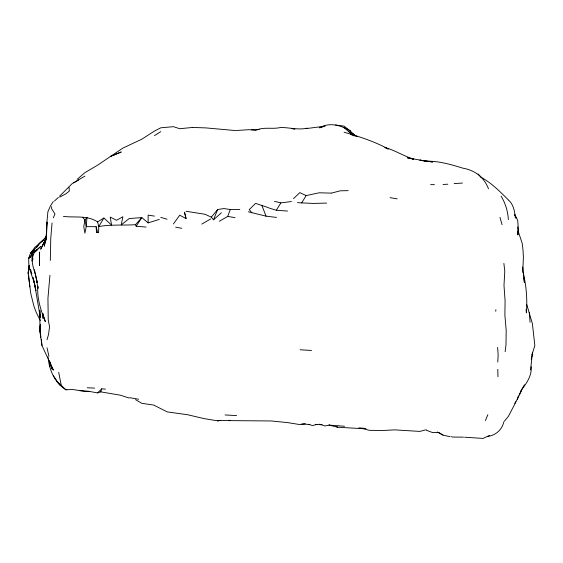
<?xml version="1.0" encoding="UTF-8"?>
<svg xmlns="http://www.w3.org/2000/svg" width="563" height="563" viewBox="0 0 563 563"><rect width="100%" height="100%" fill="white"/><g stroke="black" fill="none" stroke-linecap="round" stroke-linejoin="round"><path stroke-width="0.84" d="M50.304 260.458L50.769 238.297L52.056 222.962M82.909 217.388L84.943 220.147L86.245 226.615L96.146 226.692L96.512 232.547L98.588 232.582L98.778 226.558L97.582 221.906C87.279 214.996 74.942 217.874 63.415 216.396M51.669 206.656L51.592 208.634L54.963 213.982L53.344 217.804M49.945 275.265L47.939 298.313L48.235 320.03L49.572 326.561L48.538 334.45L47.025 339.763M497.791 362.058L498.142 354.957L497.643 347.378M531.205 366.752C531.986 375.873 526.257 383.706 521.014 390.588M522.753 272.295L523.393 257.333L523.027 250.246L522.232 243.406L518.157 231.161L517.636 226.903M32.365 258.846L32.281 253.843L34.378 247.762L43.344 240.162L39.494 243.413L34.378 249.691M532.253 354.38L530.571 369.947M28.629 270.887L28.959 266.524L28.995 269.044M495.736 311.262L495.862 309.713M28.959 266.524L28.15 273.252L30.803 293.612L33.977 306.371L36.215 312.381L40.325 320.53M505.138 351.706L505.989 344.901L506.186 330.418L504.891 315.076L505.081 300.586L503.991 285.364L504.779 271.225L503.878 263.4M32.964 254.237C30.057 263.998 36.102 273.048 37.151 282.647L34.47 269.698M531.226 359.468L532.619 352.973L532.021 354.514L534.85 345.583L532.394 323.655L526.799 304.625M514.695 403.354L517.207 399.561L518.361 395.824M79.65 390.659L89.024 391.355L97.582 392.897L100.763 391.876L101.741 388.815L105.485 389.146M45.751 239.725L44.308 246.193L46.419 233.511L47.025 222.061L46.349 240.07L46.609 225.629L47.89 211.772L50.445 205.945L53.344 201.477M503.815 421.884C502.14 429.801 495.602 435.347 487.671 436.487M45.16 240.295L40.698 249.233L44.414 241.963L46.44 236.193M219.352 221.238L227.712 216.41L230.302 209.506L239.817 209.422M186.057 211.259L205.023 214.278L211.336 217.135L213.518 219.823L217.656 209.499L223.983 208.577L230.302 209.506M485.383 420.575L487.861 414.706M31.936 253.646L30.247 257.446L34.033 249.184M33.09 258.691L32.063 261.014C32.485 256.644 33.358 252.083 37.228 249.402L36.539 250.95M44.414 241.963L45.49 239.571M517.207 399.561L521.014 391.651M516.025 401.778L508.375 416.346L504.321 421.265M520.381 392.13L524.42 384.733M519.17 394.473L521.598 390.398M146.077 227.058L136.169 226.249L141.82 217.578L129.18 218.571L121.214 224.911L122.861 216.762L116.541 220.295L110.221 217.086L111.565 225.087L103.902 218.015L98.778 226.558C110.96 224.306 123.248 225.538 135.5 224.686L141.82 217.578L148.139 222.885L159.266 219.436M297.517 202.645L301.684 202.891L306.138 195.586L319.179 192.792L331.248 193.123M268.741 207.923L276.32 210.245L280.86 202.905L291.402 201.533M32.373 259.571L32.281 253.843L34.688 250.366M36.609 247.586L39.494 243.413L45.962 237.136M44.913 241.675L42.471 245.13L44.646 242.512M173.418 223.954L179.738 215.207L186.057 218.578L184.488 212.181L186.071 218.557M46.476 236.369L44.456 238.979L46.117 237.199M33.871 249.085C23.646 258.501 31.19 272.647 34.385 283.266L33.161 277.658L35.912 290.663L34.674 284.414L40.269 317.335L39.832 310.29L39.959 331.248L41.972 345.541L53.344 370.137L49.973 362.818L51.916 368.99L49.502 360.714M211.336 217.135L217.656 209.499M77.244 179.224L84.943 172.637L97.582 165.184L122.861 148.111L141.82 139.188L154.459 131.073L160.779 127.801L173.418 126.675L179.738 128.716L192.131 127.491M59.664 196.121L72.303 183.496L84.943 176.106M97.582 392.897L101.741 388.815M293.499 198.655L299.819 192.609L306.138 195.586M54.484 200.984L58.39 197.409M213.518 219.823L221.442 212.737M33.787 250.472L30.817 252.998L32.105 251.921M154.459 135.62L160.779 131.636M97.582 221.906L103.902 218.015M73.739 182.912L78.623 179.984M201.793 224.081L210.717 218.923M59.664 197.12L65.984 193.749L69.305 191.11L69.108 187.535M489.416 435.48L483.096 438.422L464.623 437.212M217.663 421.187L220.027 420.294M306.138 128.603L325.097 126.168L319.636 127.843C329.376 121.847 341.241 125.331 350.256 130.926L350.376 131.165M66.87 389.547L65.984 389.821C55.364 383.227 49.445 370.855 48.305 358.73M425.424 429.914L419.899 431.413L394.614 429.872L381.974 430.533L369.335 430.315L363.015 428.71L337.737 427.211L328.919 425.107L344.563 426.254M317.201 424.312L312.458 425.565L308.51 424.291M331.523 193.081L340.228 190.815L348.187 190.639M329.841 424.882L325.097 425.98L319.566 424.157M96.512 232.547L98.588 232.582M305.35 423.65L299.819 424.572L287.665 422.616L271.183 420.962L215.502 420.498L203.799 418.548L187.57 414.727L167.197 411.898L153.727 405.079L141.82 403.312L135.5 399.653M307.504 128.139C298.446 130.201 289.642 127.498 280.634 127.477C272.323 129.553 263.449 126.471 255.581 130.468L249.261 129.68L236.622 130.468M326.617 203.095L313.401 203.426L301.684 202.891M454.144 183.608L462.448 183.052M443.046 184.495L447.838 184.192M192.377 127.428L205.988 127.907L235.953 130.616M251.598 129.645L259.191 129.434M287.531 211.062L276.32 210.245M430.611 184.615L434.411 184.65M463.539 437.148L452.265 437.05L451.498 436.578M89.024 391.355L84.943 391.306L72.303 389.469L65.984 389.821L56.462 380.961L61.247 385.5L58.728 372.354M315.357 424.572L322.001 424.685M425.762 161.229L419.892 160.117L432.539 161.891L426.219 161.18C438.83 160.927 450.984 164.509 462.92 168.182C474.975 170.223 484.074 177.254 488.522 188.858M236.601 415.593L225.087 414.959M87.272 387.759L94.619 388.125M301.789 424.038L309.741 424.467M300.086 349.771L311.515 350.467M276.532 217.417L266.053 216.164L248.36 211.787M344.056 132.214C359.243 136.598 374.367 141.383 388.294 149.033L384.93 147.534C394.966 150.208 403.685 156.148 413.573 159.097L407.253 157.774L426.592 161.307M358.927 427.831L365.985 428.485M428.337 161.412L432.539 161.891M100.763 391.876L120.313 395.184L129.18 398.027M335.548 124.965L344.056 126.126L350.256 130.926M154.459 216.108L148.139 215.129L148.139 222.885M390.032 197.676L397.175 198.845M227.712 216.41L235.003 217.635M129.772 397.696L138.589 399.223M175.635 227.142L181.786 228.332M410.666 158.506L413.186 159.012M437.184 431.976L443.011 435.093L450.196 436.747M291.486 128.512L294.878 129.307M274.54 201.357L280.86 202.905M251.907 212.8L249.261 209.605L255.581 203.377L268.22 207.592M160.779 217.36L167.098 219.232M228.719 420.23L230.302 420.702M336.16 426.536L337.737 427.211M350.376 134.283L354.359 136.021M357.301 136.725L348.933 131.826L344.056 127.646M481.112 177.282C491.59 183.045 500 191.554 508.375 199.949M348.933 131.826L354.577 135.331M443.011 435.093L438.858 432.504L432.539 432.567L426.219 430.209L426.219 429.696M356.696 136.64L350.376 132.199L355.049 135.592L350.292 131.045M478.184 173.967L481.365 177.605M508.635 200.168C513.709 204.777 514.73 211.702 515.391 218.162M59.664 385.001L53.344 375.69M501.098 196.121C505.426 203.222 507.875 211.322 508.375 219.612M516.158 217.726L514.695 214.573L517.664 220.281L518.298 227.945L517.861 234.989L517.693 231.717M135.5 224.686L136.169 226.249M261.901 205.474L266.053 216.164M47.025 347.821L48.918 356.126M31.859 273.843L30.536 269.311M499.986 217.367L502.055 224.707M96.146 226.692L97.582 232.301M44.027 316.969L45.343 321.698C40.923 310.452 36.848 298.503 37.827 286.236L37.988 287.799M523.224 272.935C526.391 285.969 527.425 299.509 526.37 312.88L526.109 309.432M36.194 277.995L38.017 288.552M522.689 266.968L524.399 282.549L523.836 278.206M47.989 356.661L48.144 357.871M32.119 256.362L32.401 258.938M28.607 275.131L29.86 286.856M41.338 339.341L41.972 345.541M529.326 312.289L530.057 322.303M32.281 253.843L32.387 255.553M40.466 327.962L40.423 324.225L39.959 331.248L40.381 324.57L40.1 332.029L40.705 337.293L40.592 333.057M49.671 363.768L49.727 366.084M497.791 369.349L497.959 376.746M43.034 314.119L43.02 318.426L42.971 313.464M86.969 217.395L86.245 226.615L84.907 233.145L83.774 226.537L84.943 220.147L86.969 217.395M28.84 266.454L28.178 273.365L29.17 265.363L28.84 266.454M29.607 256.946L28.748 258.311L29.684 256.918M37.271 249.43L34.378 252.365L40.698 246.517L37.271 249.43M113.881 155.001L110.221 156.528L121.277 151.975L113.881 155.001M39.509 265.314L39.389 252.161L39.509 265.314"/></g></svg>
